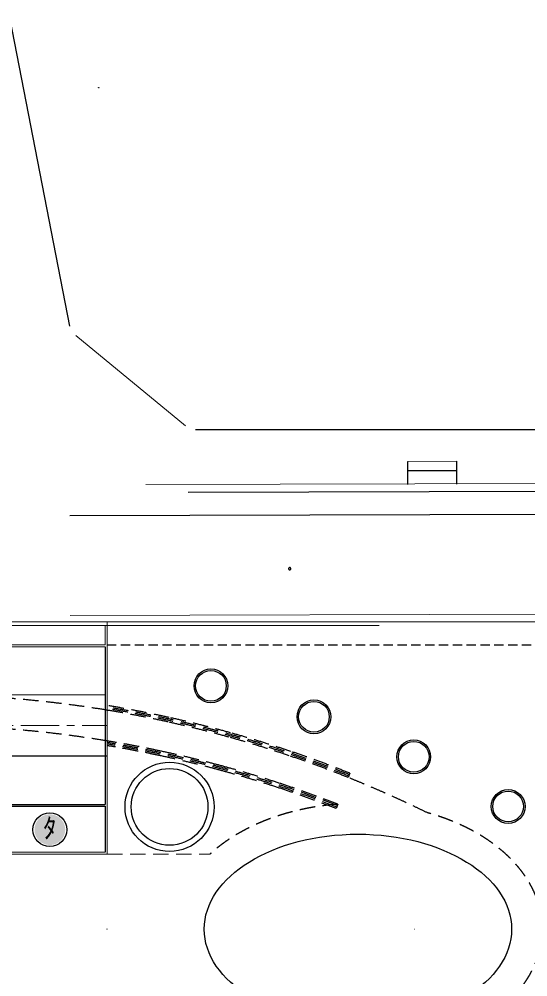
# Model space of a CAD drawing. Units: millimetres, scale not verified. Extents: x -200250 to 200250, y -138500 to 140234.
# Drawn here: x 18932 to 52032, y 19979 to 82303 of the extents above; entities that cross this region are included whole.
import ezdxf
from ezdxf.enums import TextEntityAlignment as Align

# ---------------------------------------------------------------- set-up
doc = ezdxf.new("R2010")
doc.units = ezdxf.units.MM
doc.header["$LTSCALE"] = 500
for name, pattern in [('CHAIN1', [8, 5, -1, 1, -1]), ('DASHED1', [1.8, 1.2, -0.6]), ('DASHED2', [3, 2, -1])]:
    doc.linetypes.add(name, pattern=pattern)
for name, color, linetype in [('1-0_現況', 4, 'Continuous'), ('1-8_公園図ﾖﾘ', 4, 'Continuous'), ('1-9_ﾃｨｰﾕｰｴﾝｼ', 4, 'DASHED1'), ('1-A_金星', 4, 'DASHED2'), ('1-C_公園CL', 4, 'Continuous'), ('2-1_流域', 4, 'Continuous'), ('2-9', 4, 'DASHED1'), ('8-0_計画管', 94, 'Continuous')]:
    doc.layers.add(name, color=color, linetype=linetype)
doc.layers.add('1-3_現況4', color=7, linetype='Continuous', lineweight=9)
doc.styles.add('ＭＳ ゴシック', font='')
doc.styles.get('ＭＳ ゴシック').set_extended_font_data('MS Gothic')

msp = doc.modelspace()

# ---------------------------------------------------------------- hatches: boundary and pattern name
at = {"layer": '8-0_計画管'}
msp.add_hatch(color=256, dxfattribs=at).paths.add_polyline_path([(21929.5, 29556.3, 1), (19929.5, 29556.3, 1)])

# ---------------------------------------------------------------- linework, layer by layer
at = {"layer": '1-0_現況'}
for p, q in [((22239.9, 62312.9), (18355.8, 82303)), ((101645.2, 55584.2), (30403.9, 55583))]:
    msp.add_line(p, q, dxfattribs=at)
at = {"layer": '1-0_現況', "color": 2}
msp.add_circle((24649.5, 23083), 9, dxfattribs=at)
at = {"layer": '1-3_現況4', "color": 4}
for p, q in [((29765.9, 55846.7), (22621.6, 61724.9)), ((44215.1, 53527), (47415, 53535.9)), ((27167.9, 52011.9), (77838.1, 52154.1)), ((65739.1, 43083), (-121852.8, 43082.6)), ((22245.8, 43498.1), (65678.8, 43619.9)), ((24649.5, 43082.9), (24649.5, 27963)), ((89.5, 42842.9), (24649.5, 42842.9)), ((24529.5, 42842.9), (24529.5, 41583)), ((24649.5, 42843), (42357.7, 42843)), ((8749.5, 41463), (24529.5, 41463)), ((8869.5, 41583), (24529.5, 41583)), ((7039.5, 38333), (24529.5, 38333)), ((7039.5, 28083), (24529.5, 28083)), ((-64300.5, 27963), (24649.5, 27963))]:
    msp.add_line(p, q, dxfattribs=at)
at = {"layer": '1-3_現況4'}
for p, q in [((36464.9, 46544.2), (36464.6, 46540.5)), ((36464.6, 46540.5), (36464.6, 46536.9)), ((36464.6, 46536.9), (36464.8, 46533.3)), ((36464.8, 46533.3), (36465.1, 46529.7)), ((36465.2, 46547.9), (36464.9, 46544.2)), ((36465.1, 46529.7), (36465.6, 46526.1)), ((36465.8, 46551.5), (36465.2, 46547.9)), ((36465.6, 46526.1), (36466.3, 46522.5)), ((36466.6, 46555), (36465.8, 46551.5)), ((36466.3, 46522.5), (36467.2, 46518.9)), ((36467.5, 46558.5), (36466.6, 46555)), ((36468.6, 46562), (36467.5, 46558.5)), ((36469.9, 46565.4), (36468.6, 46562)), ((36469.5, 46512), (36470.8, 46508.7)), ((36471.3, 46568.8), (36469.9, 46565.4)), ((36470.8, 46508.7), (36471.6, 46507)), ((36472.9, 46572), (36471.3, 46568.8)), ((36471.6, 46507), (36474.1, 46502.2)), ((36474.7, 46575.2), (36472.9, 46572)), ((36474.1, 46502.2), (36476, 46499.1)), ((36476.6, 46578.3), (36474.7, 46575.2)), ((36476, 46499.1), (36478, 46496)), ((36478.7, 46581.3), (36476.6, 46578.3)), ((36478, 46496), (36480.3, 46493.1)), ((36480.9, 46584.2), (36478.7, 46581.3)), ((36480.3, 46493.1), (36482.5, 46490.3)), ((36483.2, 46587), (36480.9, 46584.2)), ((36482.5, 46490.3), (36485, 46487.6)), ((36485.8, 46589.6), (36483.2, 46587)), ((36485, 46487.6), (36487.6, 46485)), ((36488.4, 46592.1), (36485.8, 46589.6)), ((36487.6, 46485), (36490.3, 46482.6)), ((36491.1, 46594.6), (36488.4, 46592.1)), ((36490.3, 46482.6), (36493.1, 46480.3)), ((36494, 46596.8), (36491.1, 46594.6)), ((36493.1, 46480.3), (36496.1, 46478.2)), ((36497, 46598.9), (36494, 46596.8)), ((36496.1, 46478.2), (36499.1, 46476.2)), ((36500, 46600.8), (36497, 46598.9)), ((36499.1, 46476.2), (36502.3, 46474.3)), ((36503.2, 46602.6), (36500, 46600.8)), ((36502.3, 46474.3), (36505.5, 46472.6)), ((36506.5, 46604.3), (36503.2, 46602.6)), ((36505.5, 46472.6), (36508.8, 46471.1)), ((36509.8, 46605.8), (36506.5, 46604.3)), ((36508.8, 46471.1), (36512.1, 46469.7)), ((36513.2, 46607.1), (36509.8, 46605.8)), ((36512.1, 46469.7), (36515.6, 46468.6)), ((36516.7, 46608.2), (36513.2, 46607.1)), ((36515.6, 46468.6), (36519.1, 46467.6)), ((36520.1, 46609.1), (36516.7, 46608.2)), ((36523.7, 46610), (36520.1, 46609.1)), ((36527.3, 46610.6), (36523.7, 46610)), ((36526.3, 46466.1), (36529.9, 46465.6)), ((36530.9, 46610.9), (36527.3, 46610.6)), ((36529.9, 46465.6), (36533.5, 46465.3)), ((36534.6, 46611.2), (36530.9, 46610.9)), ((36533.5, 46465.3), (36537.1, 46465.1)), ((36538.2, 46611.3), (36534.6, 46611.2)), ((36537.1, 46465.1), (36540.8, 46465.3)), ((36540.8, 46465.3), (36544.4, 46465.4)), ((36544.4, 46465.4), (36548, 46465.9)), ((36549.1, 46610.4), (36545.5, 46610.9)), ((36548, 46465.9), (36551.6, 46466.5)), ((36552.7, 46609.7), (36549.1, 46610.4)), ((36551.6, 46466.5), (36555.2, 46467.3)), ((36556.2, 46608.9), (36552.7, 46609.7)), ((36555.2, 46467.3), (36558.7, 46468.3)), ((36559.8, 46607.9), (36556.2, 46608.9)), ((36558.7, 46468.3), (36562.1, 46469.4)), ((36563.2, 46606.7), (36559.8, 46607.9)), ((36562.1, 46469.4), (36565.5, 46470.7)), ((36566.5, 46605.3), (36563.2, 46606.7)), ((36565.5, 46470.7), (36568.9, 46472.2)), ((36569.9, 46603.8), (36566.5, 46605.3)), ((36568.9, 46472.2), (36572.1, 46473.8)), ((36573.1, 46602.1), (36569.9, 46603.8)), ((36572.1, 46473.8), (36575.3, 46475.6)), ((36576.2, 46600.3), (36573.1, 46602.1)), ((36575.3, 46475.6), (36578.4, 46477.6)), ((36579.2, 46598.3), (36576.2, 46600.3)), ((36578.4, 46477.6), (36581.3, 46479.6)), ((36582.2, 46596.1), (36579.2, 46598.3)), ((36581.3, 46479.6), (36584.3, 46481.9)), ((36585, 46593.8), (36582.2, 46596.1)), ((36584.3, 46481.9), (36587, 46484.3)), ((36587.8, 46591.4), (36585, 46593.8)), ((36587, 46484.3), (36589.6, 46486.8)), ((36590.3, 46588.9), (36587.8, 46591.4)), ((36589.6, 46486.8), (36592.1, 46489.5)), ((36592.8, 46586.1), (36590.3, 46588.9)), ((36592.1, 46489.5), (36594.5, 46492.2)), ((36595.2, 46583.4), (36592.8, 46586.1)), ((36594.5, 46492.2), (36596.7, 46495.1)), ((36597.3, 46580.5), (36595.2, 46583.4)), ((36596.7, 46495.1), (36598.7, 46498.1)), ((36599.3, 46577.4), (36597.3, 46580.5)), ((36598.7, 46498.1), (36600.7, 46501.3)), ((36601.2, 46574.3), (36599.3, 46577.4)), ((36600.7, 46501.3), (36602.4, 46504.4)), ((36602.9, 46571.1), (36601.2, 46574.3)), ((36602.4, 46504.4), (36604, 46507.7)), ((36604.5, 46567.8), (36602.9, 46571.1)), ((36605.8, 46564.4), (36604.5, 46567.8)), ((36607.1, 46560.9), (36605.8, 46564.4)), ((36606.7, 46514.4), (36607.9, 46517.9)), ((36608.1, 46557.5), (36607.1, 46560.9)), ((36609, 46554), (36608.1, 46557.5)), ((36609.7, 46550.4), (36609, 46554)), ((36609.5, 46525), (36610.1, 46528.6)), ((36610.2, 46546.7), (36609.7, 46550.4)), ((36610.1, 46528.6), (36610.5, 46532.2)), ((36610.6, 46543.1), (36610.2, 46546.7)), ((36610.5, 46532.2), (36610.7, 46535.8)), ((36610.7, 46539.5), (36610.6, 46543.1)), ((36610.7, 46535.8), (36610.7, 46539.5))]:
    msp.add_line(p, q, dxfattribs=at)
at = {"layer": '1-3_現況4', "color": 4, "linetype": 'CHAIN1'}
msp.add_line((7039.5, 36333), (24649.5, 36333), dxfattribs=at)
at = {"layer": '1-3_現況4', "color": 4, "linetype": 'DASHED2'}
msp.add_line((24649.5, 27963), (31343.9, 27963), dxfattribs=at)
at = {"layer": '1-3_現況4'}
for points in [[(36467.2, 46518.9), (36468.3, 46515.5), (36469.5, 46512)], [(36519.1, 46467.6), (36522.7, 46466.7), (36526.3, 46466.1)], [(36545.5, 46610.9), (36541.9, 46611.2), (36538.2, 46611.3)], [(36604, 46507.7), (36605.5, 46511.1), (36606.7, 46514.4)], [(36607.9, 46517.9), (36608.8, 46521.4), (36609.5, 46525)]]:
    msp.add_lwpolyline(points, dxfattribs=at)
msp.add_circle((24112.7, 77846), 15, dxfattribs=at)
at = {"layer": '1-3_現況4', "color": 2}
for centre in [(24649.5, 23083), (44649.6, 23083)]:
    msp.add_circle(centre, 9, dxfattribs=at)
at = {"layer": '1-8_公園図ﾖﾘ'}
for p, q in [((44219.2, 52026.9), (44215, 53527)), ((47419.2, 52035.9), (47415, 53535.9)), ((44216.7, 52927), (47416.7, 52935.9)), ((29940.1, 51519.7), (77839.4, 51654)), ((22227.4, 49998), (77843.6, 50154)), ((36464.6, 46540.5), (36464.5, 46536.9)), ((36464.5, 46536.9), (36464.7, 46533.3)), ((36464.8, 46544.2), (36464.6, 46540.5)), ((36464.7, 46533.3), (36465, 46529.7)), ((36465.2, 46547.9), (36464.8, 46544.2)), ((36465, 46529.7), (36465.6, 46526.1)), ((36465.8, 46551.5), (36465.2, 46547.9)), ((36465.6, 46526.1), (36466.3, 46522.5)), ((36466.5, 46555), (36465.8, 46551.5)), ((36466.3, 46522.5), (36467.1, 46518.9)), ((36467.4, 46558.5), (36466.5, 46555)), ((36467.1, 46518.9), (36468.2, 46515.5)), ((36468.5, 46562), (36467.4, 46558.5)), ((36468.2, 46515.5), (36469.4, 46512)), ((36469.8, 46565.4), (36468.5, 46562)), ((36469.4, 46512), (36470.8, 46508.7)), ((36471.2, 46568.8), (36469.8, 46565.4)), ((36470.8, 46508.7), (36471.5, 46507)), ((36472.8, 46572), (36471.2, 46568.8)), ((36471.5, 46507), (36474, 46502.2)), ((36474.6, 46575.2), (36472.8, 46572)), ((36474, 46502.2), (36475.9, 46499.1)), ((36476.6, 46578.3), (36474.6, 46575.2)), ((36475.9, 46499.1), (36478, 46496)), ((36478.6, 46581.3), (36476.6, 46578.3)), ((36478, 46496), (36480.2, 46493.1)), ((36480.8, 46584.2), (36478.6, 46581.3)), ((36480.2, 46493.1), (36482.5, 46490.3)), ((36483.2, 46587), (36480.8, 46584.2)), ((36482.5, 46490.3), (36484.9, 46487.6)), ((36485.7, 46589.6), (36483.2, 46587)), ((36484.9, 46487.6), (36487.5, 46485)), ((36488.3, 46592.1), (36485.7, 46589.6)), ((36487.5, 46485), (36490.2, 46482.6)), ((36491.1, 46594.6), (36488.3, 46592.1)), ((36490.2, 46482.6), (36493.1, 46480.3)), ((36493.9, 46596.8), (36491.1, 46594.6)), ((36493.1, 46480.3), (36496, 46478.2)), ((36496.9, 46598.9), (36493.9, 46596.8)), ((36496, 46478.2), (36499.1, 46476.2)), ((36499.9, 46600.8), (36496.9, 46598.9)), ((36499.1, 46476.2), (36502.2, 46474.3)), ((36503.1, 46602.6), (36499.9, 46600.8)), ((36502.2, 46474.3), (36505.4, 46472.6)), ((36506.4, 46604.3), (36503.1, 46602.6)), ((36505.4, 46472.6), (36508.7, 46471.1)), ((36509.7, 46605.8), (36506.4, 46604.3)), ((36508.7, 46471.1), (36512.1, 46469.7)), ((36513.1, 46607.1), (36509.7, 46605.8)), ((36512.1, 46469.7), (36515.6, 46468.6)), ((36516.6, 46608.2), (36513.1, 46607.1)), ((36515.6, 46468.6), (36519, 46467.6)), ((36520.1, 46609.1), (36516.6, 46608.2)), ((36519, 46467.6), (36522.6, 46466.7)), ((36523.7, 46610), (36520.1, 46609.1)), ((36522.6, 46466.7), (36526.2, 46466.1)), ((36527.2, 46610.6), (36523.7, 46610)), ((36526.2, 46466.1), (36529.8, 46465.6)), ((36530.9, 46610.9), (36527.2, 46610.6)), ((36529.8, 46465.6), (36533.4, 46465.3)), ((36534.5, 46611.2), (36530.9, 46610.9)), ((36533.4, 46465.3), (36537.1, 46465.1)), ((36538.1, 46611.3), (36534.5, 46611.2)), ((36537.1, 46465.1), (36540.7, 46465.3)), ((36541.8, 46611.2), (36538.1, 46611.3)), ((36540.7, 46465.3), (36544.3, 46465.4)), ((36545.4, 46610.9), (36541.8, 46611.2)), ((36544.3, 46465.4), (36548, 46465.9)), ((36549, 46610.4), (36545.4, 46610.9)), ((36548, 46465.9), (36551.5, 46466.5)), ((36552.6, 46609.7), (36549, 46610.4)), ((36551.5, 46466.5), (36555.1, 46467.3)), ((36556.2, 46608.9), (36552.6, 46609.7)), ((36555.1, 46467.3), (36558.6, 46468.3)), ((36559.7, 46607.9), (36556.2, 46608.9)), ((36558.6, 46468.3), (36562.1, 46469.4)), ((36563.1, 46606.7), (36559.7, 46607.9)), ((36562.1, 46469.4), (36565.5, 46470.7)), ((36566.5, 46605.3), (36563.1, 46606.7)), ((36565.5, 46470.7), (36568.8, 46472.2)), ((36569.8, 46603.8), (36566.5, 46605.3)), ((36568.8, 46472.2), (36572.1, 46473.8)), ((36573, 46602.1), (36569.8, 46603.8)), ((36572.1, 46473.8), (36575.2, 46475.6)), ((36576.2, 46600.3), (36573, 46602.1)), ((36575.2, 46475.6), (36578.3, 46477.6)), ((36579.2, 46598.3), (36576.2, 46600.3)), ((36578.3, 46477.6), (36581.3, 46479.6)), ((36582.1, 46596.1), (36579.2, 46598.3)), ((36581.3, 46479.6), (36584.2, 46481.9)), ((36585, 46593.8), (36582.1, 46596.1)), ((36584.2, 46481.9), (36586.9, 46484.3)), ((36587.7, 46591.4), (36585, 46593.8)), ((36586.9, 46484.3), (36589.5, 46486.8)), ((36590.3, 46588.9), (36587.7, 46591.4)), ((36589.5, 46486.8), (36592, 46489.5)), ((36592.7, 46586.1), (36590.3, 46588.9)), ((36592, 46489.5), (36594.4, 46492.2)), ((36595.1, 46583.4), (36592.7, 46586.1)), ((36594.4, 46492.2), (36596.6, 46495.1)), ((36597.2, 46580.5), (36595.1, 46583.4)), ((36596.6, 46495.1), (36598.7, 46498.1)), ((36599.3, 46577.4), (36597.2, 46580.5)), ((36598.7, 46498.1), (36600.6, 46501.3)), ((36601.1, 46574.3), (36599.3, 46577.4)), ((36600.6, 46501.3), (36602.4, 46504.4)), ((36602.9, 46571.1), (36601.1, 46574.3)), ((36602.4, 46504.4), (36604, 46507.7)), ((36604.4, 46567.8), (36602.9, 46571.1)), ((36604, 46507.7), (36605.4, 46511.1)), ((36605.8, 46564.4), (36604.4, 46567.8)), ((36605.4, 46511.1), (36606.7, 46514.4)), ((36607, 46560.9), (36605.8, 46564.4)), ((36606.7, 46514.4), (36607.8, 46517.9)), ((36608.1, 46557.5), (36607, 46560.9)), ((36607.8, 46517.9), (36608.7, 46521.4)), ((36608.7, 46521.4), (36609.4, 46525)), ((36609.6, 46550.4), (36608.9, 46554)), ((36609.4, 46525), (36610, 46528.6)), ((36610.2, 46546.7), (36609.6, 46550.4)), ((36610, 46528.6), (36610.4, 46532.2)), ((36610.5, 46543.1), (36610.2, 46546.7)), ((36610.4, 46532.2), (36610.6, 46535.8)), ((36610.6, 46539.5), (36610.5, 46543.1)), ((36610.6, 46535.8), (36610.6, 46539.5))]:
    msp.add_line(p, q, dxfattribs=at)
at = {"layer": '1-9_ﾃｨｰﾕｰｴﾝｼ'}
msp.add_line((24649.5, 41583), (65777.8, 41583), dxfattribs=at)
at = {"layer": '1-A_金星', "linetype": 'DASHED1'}
msp.add_line((24649.5, 41583), (65777.8, 41583), dxfattribs=at)
at = {"layer": '1-A_金星'}
for p, q in [((40459.8, 33226.4), (40348.2, 32947.9)), ((39672.8, 31214.9), (39563.5, 30935.5))]:
    msp.add_line(p, q, dxfattribs=at)
at = {"layer": '1-A_金星', "linetype": 'Continuous'}
for centre, radius in [((31411.5, 38916.5), 1100), ((31411.5, 38916.5), 1000), ((38113.4, 36903.6), 1100), ((38113.4, 36903.6), 1000), ((44607.9, 34298.1), 1100), ((44607.9, 34298.1), 1000), ((28719.4, 31039.7), 2900), ((28719.4, 31039.7), 2500), ((50749.6, 31067.9), 1100), ((50749.6, 31067.9), 1000)]:
    msp.add_circle(centre, radius, dxfattribs=at)
at = {"layer": '1-A_金星'}
for centre, radius, start, end in [((12441, -36666.7), 75300, 77.5408, 80.66934), ((12441, -36666.7), 75200, 68.15508, 80.65681), ((12441, -36666.7), 75100, 68.15508, 80.64424), ((12441, -36666.7), 75000, 77.5408, 80.6317), ((12441, -36666.7), 75300, 74.41219, 77.5408), ((12441, -36666.7), 75000, 74.41219, 77.5408), ((12441, -36666.7), 75000, 71.28363, 74.41222), ((12441, -36666.7), 75300, 71.28363, 74.41222), ((12441, -38666.6), 75000, 77.87039, 80.6317), ((12441, -38666.6), 74900, 68.71016, 80.61905), ((12441, -38666.6), 74700, 77.87173, 80.59372), ((12441, -38666.6), 74800, 68.71016, 80.60637), ((12441, -38666.6), 74700, 74.82443, 77.87173), ((12441, -38666.6), 75000, 74.82277, 77.87039), ((12441, -36666.7), 75000, 68.15508, 71.28363), ((12441, -36666.7), 75300, 68.15508, 71.28363), ((12441, -38666.6), 75000, 71.7739, 74.82277), ((12441, -38666.6), 74700, 71.77586, 74.82443), ((12441, -38666.6), 75000, 68.71016, 71.7739), ((12441, -36666.7), 75000, 63.86653, 68.15508), ((12441, -38666.6), 74700, 68.71016, 71.77586)]:
    msp.add_arc(centre, radius, start, end, dxfattribs=at)
for start_param, end_param in [(1.6795369, 2.5023999), (5.6710878, 7.4694976)]:
    msp.add_ellipse((40974.7, 23083), major_axis=(12000, 0), ratio=0.6816, start_param=start_param, end_param=end_param, dxfattribs=at)
at = {"layer": '1-A_金星', "linetype": 'Continuous'}
msp.add_ellipse((40974.7, 23083), major_axis=(10000, 0), ratio=0.618, dxfattribs=at)
at = {"layer": '1-C_公園CL'}
msp.add_circle((24112.6, 77846), 15, dxfattribs=at)
at = {"layer": '2-1_流域'}
for p, q in [((24529.5, 41463), (24529.5, 31203)), ((24649.5, 34333), (7039.5, 34333)), ((7039.5, 31203), (24529.5, 31203)), ((7039.5, 31083), (24529.5, 31083)), ((24529.5, 31083), (24529.5, 28083))]:
    msp.add_line(p, q, dxfattribs=at)
at = {"layer": '2-1_流域', "linetype": 'DASHED2'}
for centre, start, end in [((12441, -36666.7), 80.63173, 94.12881), ((12441, -38666.6), 80.6317, 94.11932)]:
    msp.add_arc(centre, 75000, start, end, dxfattribs=at)
at = {"layer": '2-9'}
msp.add_line((24649.5, 41583), (65777.8, 41583), dxfattribs=at)
at = {"layer": '8-0_計画管', "color": 4}
msp.add_circle((20929.5, 29556.3), 1100, dxfattribs=at)

# ---------------------------------------------------------------- texts
at = {"layer": '8-0_計画管', "color": 2, "style": 'ＭＳ ゴシック'}
msp.add_text('ﾀ', height=1283, dxfattribs=at).set_placement((20488.8, 28641.2), align=Align.BOTTOM_LEFT)

doc.saveas('drawing.dxf')
